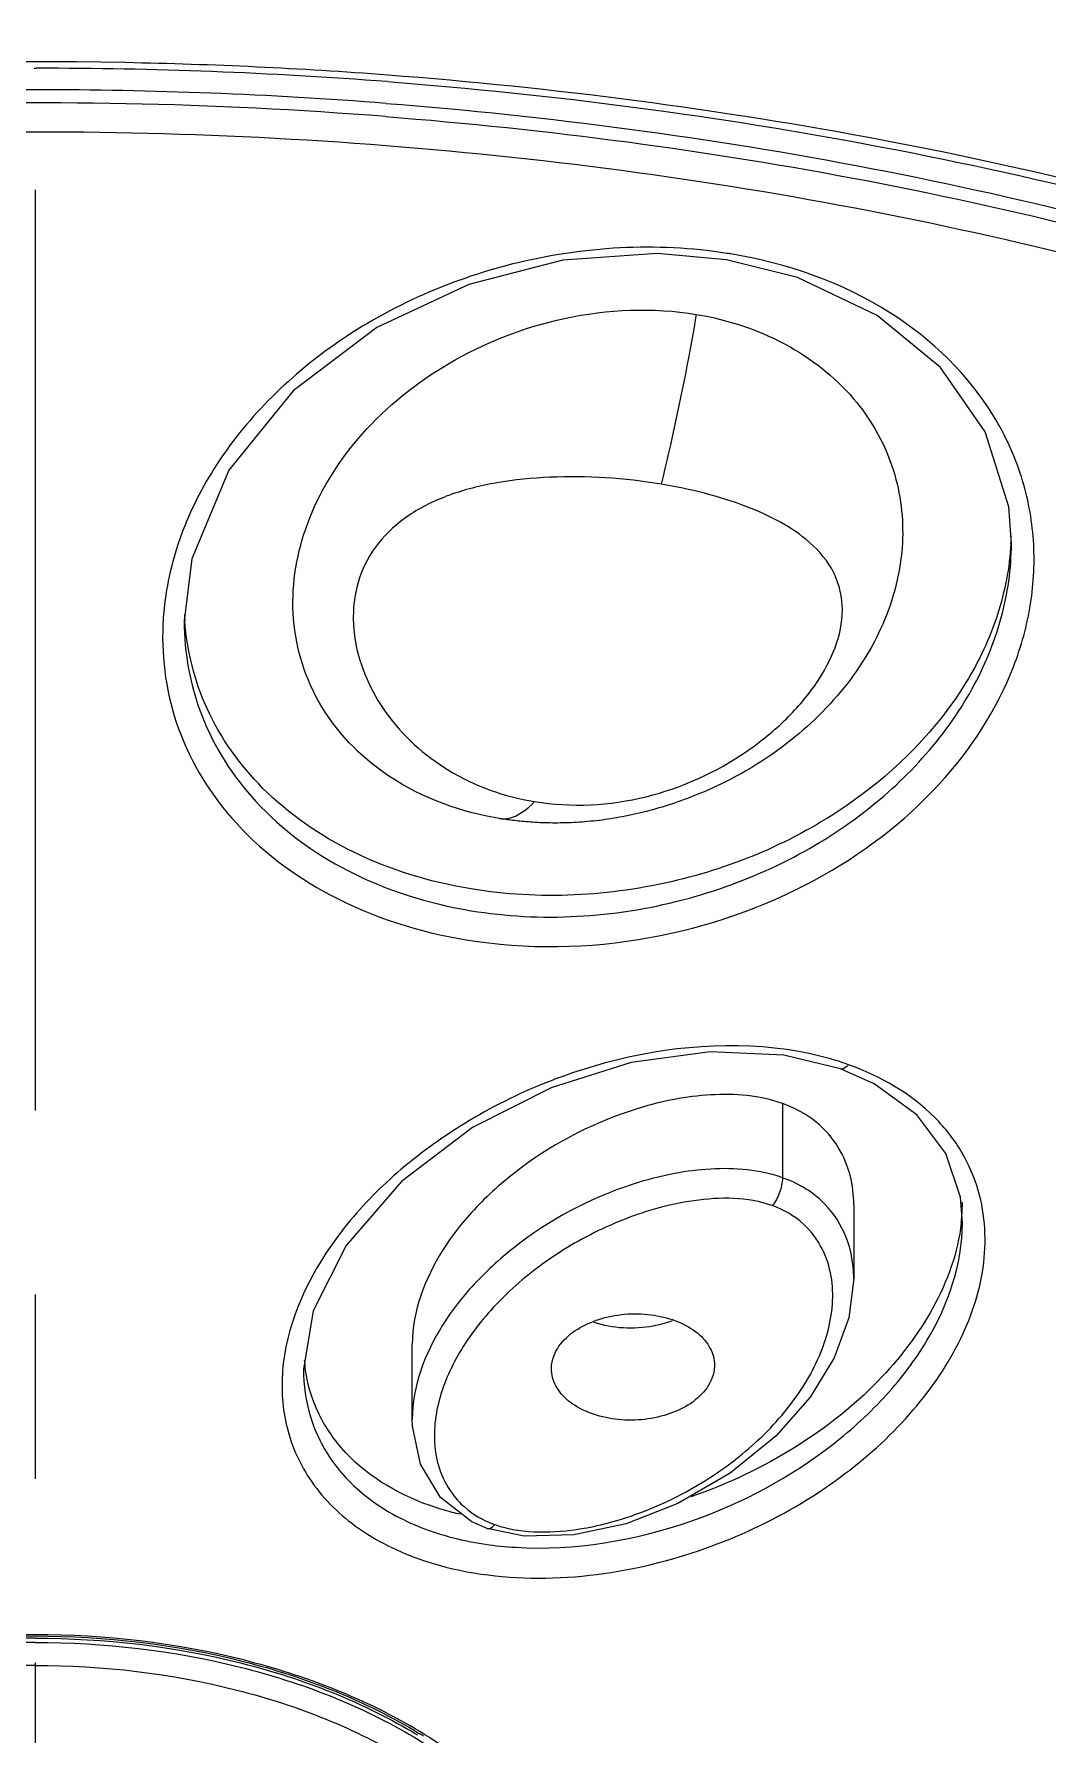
# Model space of a CAD drawing. Header units: millimetres. Extents: x 601 to 1195, y -13 to 407.
# Drawn here: x 919.64 to 926.64, y 289.56 to 301.3 of the extents above; entities that cross this region are included whole.
import ezdxf

# ---------------------------------------------------------------- set-up
doc = ezdxf.new("R2010")
doc.units = ezdxf.units.MM
doc.header["$LTSCALE"] = 0.1
doc.linetypes.add('CENTERX2', pattern=[101.6, 63.5, -12.7, 12.7, -12.7])
doc.layers.add('CENTER', color=1, linetype='CENTERX2')

msp = doc.modelspace()

# ---------------------------------------------------------------- linework, layer by layer
for p, q in [((919.6438, 301.0593), (919.6588, 301.0593)), ((924.912, 299.6148), (924.4219, 299.7374)), ((926.3876, 297.7789), (926.3876, 297.7826)), ((920.7325, 297.676), (920.6803, 297.2469)), ((920.6803, 297.2469), (920.6803, 297.245)), ((922.8546, 295.8849), (922.857, 295.8844)), ((925.4406, 294.0545), (925.2077, 294.1574)), ((924.8079, 293.9189), (924.8079, 293.4071)), ((925.2997, 293.2206), (925.2997, 292.7089)), ((926.05, 293.0934), (926.0355, 293.2728)), ((926.05, 293.0934), (926.05, 293.0942)), ((925.2997, 292.7089), (925.2997, 292.711)), ((921.5708, 292.4877), (921.5034, 292.0865)), ((922.2536, 291.7413), (922.2536, 292.2586)), ((921.5034, 292.0865), (921.5034, 292.0862)), ((922.2536, 291.7413), (922.2536, 291.7387)), ((922.6645, 291.0338), (922.4482, 291.2019)), ((922.7702, 290.9882), (922.6645, 291.0338)), ((923.0257, 290.9337), (922.7701, 290.9882))]:
    msp.add_line(p, q)
for points in [[(924.4219, 299.7374), (923.9444, 299.781), (923.2934, 299.7349), (922.643, 299.5683), (922.0101, 299.272), (921.4321, 298.8353), (920.9884, 298.2876), (920.7325, 297.676)], [(926.3876, 297.7789), (926.3694, 298.0344), (926.2073, 298.552), (925.8989, 298.9952), (925.4618, 299.3544), (924.912, 299.6148)], [(924.2671, 296.0692), (924.2422, 296.0587), (924.2194, 296.0493), (924.1968, 296.0402), (924.1744, 296.0314), (924.152, 296.0229), (924.1298, 296.0146), (924.1077, 296.0066), (924.0857, 295.9988), (924.0639, 295.9913), (924.0421, 295.984), (924.0203, 295.9769), (923.9987, 295.9701), (923.9772, 295.9635), (923.9557, 295.9571), (923.9344, 295.9509), (923.9131, 295.945), (923.8919, 295.9392), (923.8708, 295.9337), (923.8498, 295.9284), (923.8288, 295.9232), (923.808, 295.9183), (923.7872, 295.9136), (923.7664, 295.9091), (923.7458, 295.9047), (923.7252, 295.9006), (923.7046, 295.8966), (923.6841, 295.8929), (923.6637, 295.8893), (923.6434, 295.8859), (923.6231, 295.8827), (923.6029, 295.8796), (923.5829, 295.8768), (923.5629, 295.8741), (923.543, 295.8716), (923.5232, 295.8693), (923.5035, 295.8671), (923.484, 295.8651), (923.4644, 295.8633), (923.445, 295.8616), (923.4257, 295.8601), (923.4065, 295.8588), (923.3874, 295.8576), (923.3684, 295.8565), (923.3495, 295.8557), (923.3308, 295.8549), (923.3122, 295.8543), (923.2937, 295.8539), (923.2754, 295.8536), (923.2573, 295.8534), (923.2393, 295.8533), (923.2215, 295.8534), (923.2038, 295.8536), (923.1864, 295.854), (923.1692, 295.8544), (923.1521, 295.855), (923.1353, 295.8557), (923.1187, 295.8565), (923.1024, 295.8574), (923.0863, 295.8583), (923.0706, 295.8594)], [(922.858, 295.8843), (922.8439, 295.8866), (922.8279, 295.8894), (922.8194, 295.891)], [(923.0706, 295.8594), (923.0552, 295.8605), (923.0402, 295.8618), (923.0257, 295.863), (923.0115, 295.8643), (922.9977, 295.8657), (922.9842, 295.8671), (922.971, 295.8686), (922.9581, 295.8701), (922.9456, 295.8716), (922.9333, 295.8732), (922.9213, 295.8748), (922.9095, 295.8764), (922.898, 295.8781), (922.8868, 295.8797), (922.8773, 295.8812), (922.8673, 295.8828), (922.8571, 295.8844)], [(925.2077, 294.1574), (924.8169, 294.2529), (924.3103, 294.276), (923.7647, 294.2011), (923.2122, 294.028), (922.6699, 293.7528), (922.179, 293.3805), (921.7968, 292.9395), (921.5708, 292.4877)], [(926.0355, 293.2728), (925.9349, 293.5739), (925.7356, 293.8398), (925.4406, 294.0545)], [(925.2997, 292.7112), (925.2661, 292.441), (925.1648, 292.1656), (924.9992, 291.8942), (924.7638, 291.6266), (924.4474, 291.3687), (924.087, 291.1606), (923.7289, 291.0207), (923.3691, 290.9427), (923.0257, 290.9337)], [(922.4482, 291.2019), (922.3097, 291.4306), (922.2548, 291.6936), (922.2536, 291.7385)]]:
    msp.add_lwpolyline(points)
for centre, radius, start, end in [((919.652, 269.0773), 31.982, 85.64285, 89.98792), ((919.6217, 270.2305), 30.6801, 89.94402, 98.84229), ((919.6495, 269.8834), 30.9374, 85.51253, 98.79555), ((919.6536, 269.677), 31.2336, 85.5547, 90.00354), ((923.9046, 296.4664), 3.3568, 80.63519, 81.05896), ((924.562, 297.884), 1.8256, 356.72169, 358.45215), ((922.4448, 297.3679), 1.7645, 182.50699, 183.92196), ((924.5477, 292.155), 2.154, 71.78289, 77.81737), ((924.5989, 292.3169), 1.9842, 70.43708, 71.72378), ((924.8037, 293.2397), 1.2463, 355.62544, 359.97643), ((924.7488, 293.2436), 1.3014, 353.47098, 355.63985), ((922.6175, 292.2486), 1.1139, 185.2806, 188.24007), ((923.0101, 292.7787), 1.9148, 250.48244, 255.70905), ((923.0729, 291.7174), 0.7457, 247.37326, 250.45367), ((923.07, 293.0165), 2.1601, 255.72801, 261.69543), ((923.11, 293.285), 2.4315, 261.67651, 266.58062), ((920.4872, 286.6077), 3.4772, 57.96807, 58.49232)]:
    msp.add_arc(centre, radius, start, end)
for points, knots in [([(919.6517, 324.7681), (919.0048, 324.7681), (917.712, 324.7351), (915.1379, 324.6001), (911.9523, 324.2843), (908.2023, 323.6652), (903.4276, 322.5379), (897.8766, 320.5959), (892.0058, 317.4149), (887.2482, 313.5343), (884.3186, 309.7346), (882.7893, 306.5224), (882.0548, 304.099), (881.7201, 301.6399), (881.7665, 299.9975), (881.8553, 299.1877)], [0, 0, 0, 0, 0.0382424, 0.0764289, 0.1523702, 0.2273559, 0.3009432, 0.4422259, 0.5736462, 0.6937318, 0.8027477, 0.853893, 0.9033727, 0.9518389, 1, 1, 1, 1]), ([(919.6517, 318.5656), (917.1232, 318.5656), (912.125, 318.2544), (904.9037, 316.8665), (898.2746, 314.6142), (892.5019, 311.5815), (887.8152, 307.8797), (884.9114, 304.246), (883.3869, 301.1679), (882.6489, 298.8465), (882.3017, 296.4879), (882.3342, 294.9107), (882.4147, 294.1329)], [0, 0, 0, 0, 0.1534796, 0.3030363, 0.4451277, 0.5769581, 0.6969511, 0.8052956, 0.8559126, 0.9047639, 0.952534, 1, 1, 1, 1]), ([(919.6517, 318.5656), (922.1801, 318.5656), (927.1783, 318.2544), (934.3997, 316.8665), (941.0288, 314.6142), (946.8015, 311.5814), (951.4881, 307.8796), (954.392, 304.2459), (955.9165, 301.1678), (956.6545, 298.8463), (957.0017, 296.4878), (956.9692, 294.9106), (956.8887, 294.1328)], [0, 0, 0, 0, 0.1534795, 0.3030362, 0.4451277, 0.5769582, 0.6969512, 0.8052956, 0.8559127, 0.9047639, 0.952534, 1, 1, 1, 1]), ([(919.6517, 313.8917), (917.0355, 313.8917), (911.8722, 313.5491), (904.45, 312.0222), (897.7214, 309.5542), (892.8205, 306.7273), (889.5667, 304.0756), (887.5411, 301.9853), (885.8944, 299.7673), (884.6477, 297.4462), (883.8192, 295.049), (883.4223, 292.6055), (883.4637, 290.149), (883.7799, 288.5418), (884.0046, 287.7544)], [0, 0, 0, 0, 0.1556216, 0.3067233, 0.4492796, 0.5802631, 0.6409905, 0.6984865, 0.7529561, 0.8047961, 0.8545991, 0.9031338, 0.951291, 1, 1, 1, 1]), ([(955.2988, 287.7542), (955.5234, 288.5417), (955.8397, 290.1489), (955.8811, 292.6054), (955.4841, 295.0489), (954.6556, 297.4461), (953.409, 299.7672), (951.7622, 301.9852), (949.7367, 304.0755), (946.4829, 306.7272), (941.5819, 309.5542), (934.8533, 312.0222), (927.4311, 313.549), (922.2678, 313.8917), (919.6517, 313.8917)], [0, 0, 0, 0, 0.048709, 0.0968661, 0.1454008, 0.1952038, 0.2470438, 0.3015134, 0.3590094, 0.4197369, 0.5507204, 0.6932767, 0.8443785, 1, 1, 1, 1]), ([(919.6517, 313.5415), (917.0674, 313.5415), (911.9664, 313.205), (904.6301, 311.7054), (897.9712, 309.2804), (893.1117, 306.5023), (889.8752, 303.8951), (887.8539, 301.8384), (886.2031, 299.655), (884.9439, 297.3688), (884.094, 295.006), (883.6668, 292.5954), (883.6696, 290.1692), (883.9556, 288.5784), (884.1643, 287.7985)], [0, 0, 0, 0, 0.1554286, 0.3063963, 0.4489243, 0.5800058, 0.6408224, 0.6984252, 0.7530062, 0.8049445, 0.8548117, 0.9033545, 0.9514448, 1, 1, 1, 1]), ([(955.1391, 287.7984), (955.3478, 288.5783), (955.6337, 290.1691), (955.6366, 292.5952), (955.2094, 295.0059), (954.3595, 297.3687), (953.1002, 299.6549), (951.4494, 301.8383), (949.4282, 303.895), (946.1917, 306.5023), (941.3322, 309.2804), (934.6733, 311.7054), (927.3369, 313.205), (922.2359, 313.5415), (919.6517, 313.5415)], [0, 0, 0, 0, 0.0485552, 0.0966454, 0.1451882, 0.1950554, 0.2469937, 0.3015747, 0.3591775, 0.4199942, 0.5510757, 0.6936037, 0.8445714, 1, 1, 1, 1]), ([(919.6517, 312.2288), (917.5032, 312.2288), (913.2484, 311.9855), (907.0647, 310.8991), (901.3084, 309.129), (896.1748, 306.7327), (891.8352, 303.7842), (888.4384, 300.3725), (886.4665, 297.157), (885.5277, 294.4999), (885.2651, 293.16), (885.1865, 292.4931)], [0, 0, 0, 0, 0.1503096, 0.2973795, 0.4382417, 0.5704293, 0.6923064, 0.8034212, 0.904905, 0.953019, 1, 1, 1, 1]), ([(954.1169, 292.493), (954.0383, 293.1599), (953.7757, 294.4998), (952.8369, 297.1569), (950.865, 300.3724), (947.4681, 303.7841), (943.1286, 306.7327), (937.9949, 309.1289), (932.2387, 310.8991), (926.055, 311.9855), (921.8001, 312.2288), (919.6517, 312.2288)], [0, 0, 0, 0, 0.046981, 0.095095, 0.1965787, 0.3076935, 0.4295707, 0.5617583, 0.7026206, 0.8496904, 1, 1, 1, 1]), ([(885.3825, 292.5083), (885.4565, 293.169), (885.7093, 294.4971), (886.6273, 297.1342), (888.5728, 300.3312), (891.9396, 303.7278), (896.2526, 306.6673), (901.3633, 309.0585), (907.0996, 310.8261), (913.2653, 311.9112), (917.5088, 312.1542), (919.6517, 312.1542)], [0, 0, 0, 0, 0.0467425, 0.0946278, 0.195744, 0.3066627, 0.4285203, 0.5608384, 0.7019447, 0.8493338, 1, 1, 1, 1]), ([(919.6517, 312.1542), (921.7952, 312.1542), (926.0399, 311.911), (932.2073, 310.8253), (937.9449, 309.0567), (943.0565, 306.6641), (947.3696, 303.723), (950.7358, 300.3247), (952.68, 297.1262), (953.5965, 294.488), (953.8484, 293.1595), (953.922, 292.4986)], [0, 0, 0, 0, 0.1506777, 0.2980761, 0.4391877, 0.5715058, 0.6933582, 0.8042678, 0.905375, 0.9532577, 1, 1, 1, 1]), ([(885.4709, 292.429), (885.5506, 293.0897), (885.8144, 294.4169), (886.7514, 297.0485), (888.7122, 300.2321), (892.0837, 303.6095), (896.3874, 306.5281), (901.4763, 308.8997), (907.1807, 310.6516), (913.3076, 311.7267), (917.5231, 311.9675), (919.6517, 311.9675)], [0, 0, 0, 0, 0.0469821, 0.0951057, 0.1966235, 0.3077726, 0.42967, 0.5618576, 0.7026999, 0.8497342, 1, 1, 1, 1]), ([(919.6517, 311.9675), (921.7802, 311.9675), (925.9957, 311.7267), (932.1226, 310.6516), (937.827, 308.8997), (942.916, 306.528), (947.2196, 303.6094), (950.5912, 300.232), (952.552, 297.0484), (953.4889, 294.4168), (953.7528, 293.0896), (953.8325, 292.4289)], [0, 0, 0, 0, 0.1502657, 0.2973001, 0.4381424, 0.57033, 0.6922275, 0.8033766, 0.9048943, 0.953018, 1, 1, 1, 1]), ([(885.507, 292.4479), (885.5891, 293.107), (885.8572, 294.4307), (886.8009, 297.0546), (888.7665, 300.2278), (892.1382, 303.5933), (896.4373, 306.5013), (901.5176, 308.8641), (907.2101, 310.6092), (913.3229, 311.6801), (917.5283, 311.9199), (919.6517, 311.9199)], [0, 0, 0, 0, 0.0469837, 0.0951204, 0.196684, 0.3078788, 0.4298032, 0.5619908, 0.7028061, 0.8497932, 1, 1, 1, 1]), ([(919.6517, 311.9199), (921.775, 311.9199), (925.9804, 311.6801), (932.0932, 310.6092), (937.7858, 308.864), (942.8661, 306.5012), (947.1652, 303.5933), (950.5369, 300.2277), (952.5024, 297.0545), (953.4461, 294.4306), (953.7143, 293.1069), (953.7963, 292.4478)], [0, 0, 0, 0, 0.1502068, 0.2971938, 0.4380092, 0.5701968, 0.6921212, 0.8033161, 0.9048796, 0.9530163, 1, 1, 1, 1]), ([(922.0841, 301.0117), (921.4821, 301.0574), (919.0772, 301.1715), (916.6589, 301.0169), (914.8762, 300.7449)], [0, 0, 0, 0, 0.250829, 1, 1, 1, 1]), ([(922.0818, 300.9669), (924.3661, 300.7925), (927.7114, 300.176), (931.7737, 298.58), (934.3694, 297.1007), (936.4994, 295.357), (938.095, 293.396), (939.0957, 291.2739), (939.3334, 289.778), (939.339, 289.0527)], [0, 0, 0, 0, 0.3019579, 0.4428303, 0.5739106, 0.6941192, 0.8036618, 0.9043909, 1, 1, 1, 1]), ([(939.5069, 289.0156), (939.4935, 289.7525), (939.2377, 291.2685), (938.2083, 293.4128), (936.5854, 295.3882), (934.4317, 297.1401), (931.8163, 298.6234), (927.7343, 300.2206), (924.3762, 300.8375), (922.0841, 301.0117)], [0, 0, 0, 0, 0.0963887, 0.1977993, 0.3077523, 0.4280534, 0.5589338, 0.699369, 1, 1, 1, 1]), ([(922.0744, 300.8167), (924.3144, 300.6424), (927.5945, 300.0316), (931.575, 298.4553), (934.1182, 296.9943), (936.2045, 295.2705), (937.7659, 293.3288), (938.7404, 291.2237), (938.9642, 289.7403), (938.9642, 289.0206)], [0, 0, 0, 0, 0.3011021, 0.4415946, 0.5724044, 0.6925329, 0.8022767, 0.9035502, 1, 1, 1, 1]), ([(914.948, 300.2605), (917.2611, 300.6208), (920.8006, 300.7542), (925.3893, 300.1497), (927.6071, 299.5832), (928.6721, 299.2338)], [0, 0, 0, 0, 0.5064496, 0.7575108, 1, 1, 1, 1]), ([(922.07, 300.7259), (924.2992, 300.5528), (927.5642, 299.947), (931.5301, 298.3849), (934.0681, 296.9365), (936.1555, 295.2272), (937.7247, 293.301), (938.7148, 291.2115), (938.9548, 289.736), (938.9636, 289.0192)], [0, 0, 0, 0, 0.3007863, 0.441223, 0.5720624, 0.6922969, 0.8021841, 0.9035661, 1, 1, 1, 1]), ([(924.4264, 299.7824), (923.9391, 299.8591), (922.9573, 299.8024), (921.6989, 299.2388), (920.9454, 298.4758), (920.619, 297.7894), (920.5471, 297.4375), (920.5355, 297.2646)], [0, 0, 0, 0, 0.2888943, 0.5582846, 0.7923086, 0.8985283, 1, 1, 1, 1]), ([(922.6245, 295.0481), (923.0411, 294.9794), (923.8857, 294.9945), (925.0235, 295.3885), (925.9046, 296.0495), (926.371, 296.7616), (926.5354, 297.3597), (926.557, 297.8072), (926.473, 298.2506), (926.2062, 298.8347), (925.5475, 299.4698), (924.838, 299.7146), (924.4509, 299.7785)], [0, 0, 0, 0, 0.1492021, 0.2917217, 0.4190232, 0.5318501, 0.5847858, 0.6366317, 0.6887548, 0.7427119, 0.8613786, 1, 1, 1, 1]), ([(922.8194, 295.891), (922.5465, 295.9409), (922.0514, 296.1306), (921.5492, 296.684), (921.3825, 297.3397), (921.5152, 297.9908), (921.8987, 298.5835), (922.5092, 299.072), (923.3079, 299.385), (923.9138, 299.4107), (924.213, 299.3615)], [0, 0, 0, 0, 0.1385193, 0.2549883, 0.3594824, 0.4642033, 0.5777593, 0.7053778, 0.8485569, 1, 1, 1, 1]), ([(924.2133, 299.3614), (924.1961, 299.2612), (924.125, 298.8691), (924.0412, 298.4792), (923.9707, 298.1908)], [0, 0, 0, 0, 0.2550422, 1, 1, 1, 1]), ([(924.213, 299.3615), (924.4385, 299.3243), (924.8545, 299.1854), (925.3352, 298.7943), (925.6021, 298.3035), (925.6651, 297.7808), (925.5464, 297.2667), (925.2656, 296.7867), (924.8332, 296.3657), (924.468, 296.1551), (924.2671, 296.0692)], [0, 0, 0, 0, 0.1483545, 0.2779656, 0.3931113, 0.5020186, 0.6123418, 0.7296659, 0.8581703, 1, 1, 1, 1]), ([(923.9707, 298.1908), (923.7177, 298.2325), (923.3358, 298.2572), (922.8443, 298.2097), (922.513, 298.1274), (922.2294, 297.9916), (922.0101, 297.7968), (921.8743, 297.5488), (921.8465, 297.3646), (921.8465, 297.2727)], [0, 0, 0, 0, 0.2936598, 0.4342602, 0.5644077, 0.6826629, 0.7910485, 0.8947744, 1, 1, 1, 1]), ([(924.9954, 297.7886), (924.8707, 297.8981), (924.5319, 298.0684), (924.172, 298.1576), (923.9707, 298.1908)], [0, 0, 0, 0, 0.4485152, 1, 1, 1, 1]), ([(926.3846, 297.7796), (926.3752, 297.6146), (926.3095, 297.2787), (926.0013, 296.6241), (925.2796, 295.8982), (924.0709, 295.3687), (923.1287, 295.3211), (922.6604, 295.3984)], [0, 0, 0, 0, 0.1012363, 0.2069229, 0.4397483, 0.7092513, 1, 1, 1, 1]), ([(922.6604, 295.2487), (923.1402, 295.1695), (923.8863, 295.2138), (924.7716, 295.5377), (925.4973, 295.972), (926.0509, 296.5693), (926.3375, 297.257), (926.3873, 297.6076), (926.3876, 297.7789)], [0, 0, 0, 0, 0.2898362, 0.429162, 0.5595772, 0.7918958, 0.897901, 1, 1, 1, 1]), ([(925.2215, 297.3242), (925.2215, 297.4101), (925.1809, 297.5897), (925.0634, 297.7289), (924.9954, 297.7886)], [0, 0, 0, 0, 0.4870011, 1, 1, 1, 1]), ([(923.0972, 296.001), (923.3511, 295.9591), (923.8773, 295.9869), (924.461, 296.2536), (924.8355, 296.5589), (925.0985, 296.8646), (925.2214, 297.1467), (925.2215, 297.3242)], [0, 0, 0, 0, 0.2812323, 0.5578344, 0.6873581, 0.8060329, 1, 1, 1, 1]), ([(920.5355, 297.2646), (920.5194, 297.0248), (920.5811, 296.5181), (920.9908, 295.8255), (921.7019, 295.2898), (922.3012, 295.1014), (922.6245, 295.0481)], [0, 0, 0, 0, 0.2163313, 0.4456369, 0.7051675, 1, 1, 1, 1]), ([(920.6803, 297.245), (920.6803, 297.0251), (920.7646, 296.5659), (921.1621, 295.9466), (921.819, 295.4674), (922.3662, 295.2972), (922.6604, 295.2487)], [0, 0, 0, 0, 0.2162467, 0.4467899, 0.7067207, 1, 1, 1, 1]), ([(922.6604, 295.3984), (922.3793, 295.4448), (921.8555, 295.6029), (921.2155, 296.0414), (920.8076, 296.6103), (920.6987, 297.0399), (920.6844, 297.2472)], [0, 0, 0, 0, 0.2937313, 0.5548156, 0.785748, 1, 1, 1, 1]), ([(921.8465, 297.2727), (921.8465, 297.217), (921.8676, 296.9832), (921.9689, 296.7603), (922.0725, 296.6152)], [0, 0, 0, 0, 0.2378479, 1, 1, 1, 1]), ([(922.0725, 296.6152), (922.186, 296.4563), (922.4956, 296.1742), (922.8892, 296.0353), (923.0972, 296.001)], [0, 0, 0, 0, 0.4808189, 1, 1, 1, 1]), ([(922.8571, 295.8844), (922.8755, 295.8814), (922.9689, 295.8841), (923.0467, 295.9489), (923.0972, 296.001)], [0, 0, 0, 0, 0.2049017, 1, 1, 1, 1]), ([(925.0023, 294.2605), (924.5655, 294.3552), (923.6688, 294.2988), (922.6908, 293.8719), (922.0722, 293.3923), (921.6202, 292.8954), (921.4002, 292.4336), (921.3641, 292.1258)], [0, 0, 0, 0, 0.2911637, 0.5624305, 0.6847797, 0.798078, 1, 1, 1, 1]), ([(925.2633, 294.1866), (925.2587, 294.1811), (925.2446, 294.1661), (925.2212, 294.1526), (925.2077, 294.1574)], [0, 0, 0, 0, 0.3322854, 1, 1, 1, 1]), ([(926.1592, 293.3184), (926.1327, 293.4096), (926.0539, 293.5925), (925.787, 293.9344), (925.483, 294.1085), (925.2633, 294.1866)], [0, 0, 0, 0, 0.2209115, 0.4575057, 1, 1, 1, 1]), ([(924.8079, 293.9189), (924.6513, 293.9746), (924.3076, 294.001), (923.6797, 293.8756), (923.1241, 293.5942), (922.6954, 293.2185), (922.3894, 292.837), (922.2536, 292.4851), (922.2536, 292.2586)], [0, 0, 0, 0, 0.1473738, 0.2960988, 0.5658774, 0.6869338, 0.7991127, 1, 1, 1, 1]), ([(925.2998, 293.2206), (925.2998, 293.2882), (925.2839, 293.4269), (925.1997, 293.6278), (925.0421, 293.8098), (924.8917, 293.8891), (924.8079, 293.9189)], [0, 0, 0, 0, 0.2227287, 0.4538244, 0.7071454, 1, 1, 1, 1]), ([(924.8079, 293.4071), (924.6515, 293.4627), (924.3081, 293.4897), (923.68, 293.3645), (923.1244, 293.0816), (922.6957, 292.7046), (922.3895, 292.3214), (922.2536, 291.9685), (922.2536, 291.7413)], [0, 0, 0, 0, 0.1470278, 0.2955458, 0.5652071, 0.6863838, 0.7987498, 1, 1, 1, 1]), ([(922.2979, 290.7785), (922.5447, 290.6908), (923.0805, 290.6098), (924.0988, 290.7293), (925.0152, 291.1427), (925.6917, 291.7476), (926.0395, 292.2404), (926.2259, 292.7756), (926.2085, 293.1485), (926.1592, 293.3184)], [0, 0, 0, 0, 0.1460582, 0.2959146, 0.5684338, 0.6888852, 0.799176, 0.9013008, 1, 1, 1, 1]), ([(924.8079, 293.4071), (924.8079, 293.3723), (924.7916, 293.3037), (924.7601, 293.2404), (924.7378, 293.2143)], [0, 0, 0, 0, 0.5031164, 1, 1, 1, 1]), ([(925.2329, 293.0297), (925.196, 293.1107), (925.0809, 293.2737), (924.9064, 293.3721), (924.8079, 293.4071)], [0, 0, 0, 0, 0.4600274, 1, 1, 1, 1]), ([(924.7378, 293.2143), (924.5674, 293.2749), (924.1908, 293.2736), (923.6861, 293.1263), (923.2439, 292.8926), (922.8847, 292.6056), (922.6119, 292.2816), (922.4352, 291.9305), (922.3893, 291.6148), (922.4414, 291.3723), (922.5033, 291.2613), (922.5429, 291.211)], [0, 0, 0, 0, 0.1518709, 0.3018838, 0.4408856, 0.5686508, 0.6859343, 0.7939127, 0.8953394, 0.9462492, 1, 1, 1, 1]), ([(922.9457, 290.9816), (923.042, 290.9632), (923.2403, 290.9571), (923.6182, 291.0137), (924.0485, 291.1713), (924.4847, 291.4431), (924.8261, 291.7686), (925.0649, 292.1315), (925.1619, 292.465), (925.1528, 292.7303), (925.0897, 292.9257), (924.9554, 293.1073), (924.8162, 293.1864), (924.7378, 293.2143)], [0, 0, 0, 0, 0.0773479, 0.1546246, 0.3009015, 0.4350873, 0.5578303, 0.6702996, 0.774614, 0.8256332, 0.8778107, 0.934302, 1, 1, 1, 1]), ([(922.965, 290.8578), (923.3744, 290.8331), (924.167, 290.9676), (925.0149, 291.4212), (925.5287, 291.8916), (925.8955, 292.3726), (926.0498, 292.8113), (926.05, 293.0934)], [0, 0, 0, 0, 0.2962244, 0.5633344, 0.6839277, 0.7962839, 1, 1, 1, 1]), ([(926.0417, 293.0956), (925.995, 292.687), (925.619, 292.0801), (924.8961, 291.5157), (924.4313, 291.2938), (924.1791, 291.207)], [0, 0, 0, 0, 0.4473031, 0.7098894, 1, 1, 1, 1]), ([(925.2997, 292.711), (925.2996, 292.738), (925.2947, 292.8469), (925.267, 292.9551), (925.2329, 293.0297)], [0, 0, 0, 0, 0.2477251, 1, 1, 1, 1]), ([(921.1812, 269.7004), (923.4641, 269.7627), (927.9596, 270.1594), (934.424, 271.567), (940.3199, 273.7298), (945.4223, 276.571), (949.5365, 279.9913), (952.0572, 283.3154), (953.3612, 286.1151), (953.9802, 288.2239), (954.2522, 290.3623), (954.1998, 291.7892), (954.1169, 292.493)], [0, 0, 0, 0, 0.1541994, 0.3037973, 0.4454889, 0.5767364, 0.6962236, 0.8043698, 0.8550518, 0.9040867, 0.9521506, 1, 1, 1, 1]), ([(923.2895, 292.2747), (923.3586, 292.3541), (923.5719, 292.4641), (923.8618, 292.4805), (924.0863, 292.4215), (924.2227, 292.3445), (924.3159, 292.2395), (924.3392, 292.1532), (924.3392, 292.1129)], [0, 0, 0, 0, 0.2502625, 0.5369302, 0.6742215, 0.7973433, 0.9042062, 1, 1, 1, 1]), ([(924.0459, 292.4191), (924.0038, 292.4034), (923.8287, 292.3564), (923.6376, 292.3658), (923.5085, 292.4088)], [0, 0, 0, 0, 0.2481346, 1, 1, 1, 1]), ([(923.2142, 292.0897), (923.2142, 292.1058), (923.2208, 292.1733), (923.2558, 292.2359), (923.2895, 292.2747)], [0, 0, 0, 0, 0.238367, 1, 1, 1, 1]), ([(921.3641, 292.1258), (921.3488, 291.9956), (921.3559, 291.7239), (921.5145, 291.3276), (921.8388, 290.9866), (922.1339, 290.8368), (922.2979, 290.7785)], [0, 0, 0, 0, 0.2215718, 0.4506454, 0.7056029, 1, 1, 1, 1]), ([(921.5034, 292.0862), (921.5033, 291.9758), (921.535, 291.748), (921.6961, 291.4246), (921.9818, 291.1476), (922.2322, 291.023), (922.3704, 290.9739)], [0, 0, 0, 0, 0.220068, 0.4508696, 0.7074578, 1, 1, 1, 1]), ([(922.3704, 291.1473), (922.1419, 291.2286), (921.8267, 291.4187), (921.5849, 291.7969), (921.5289, 291.9928), (921.515, 292.089)], [0, 0, 0, 0, 0.5471749, 0.78087, 1, 1, 1, 1]), ([(924.2638, 291.9284), (924.1947, 291.849), (923.9816, 291.739), (923.6917, 291.7227), (923.4674, 291.7815), (923.331, 291.8583), (923.2377, 291.9632), (923.2142, 292.0494), (923.2142, 292.0897)], [0, 0, 0, 0, 0.2503288, 0.5369188, 0.6741824, 0.7973039, 0.9041903, 1, 1, 1, 1]), ([(924.3392, 292.1129), (924.3391, 292.0969), (924.3324, 292.0295), (924.2975, 291.9671), (924.2638, 291.9284)], [0, 0, 0, 0, 0.2383731, 1, 1, 1, 1]), ([(922.5429, 291.211), (922.5575, 291.1925), (922.6251, 291.1162), (922.7138, 291.0592), (922.786, 291.0291)], [0, 0, 0, 0, 0.2311528, 1, 1, 1, 1]), ([(922.5838, 291.0852), (922.5655, 291.0895), (922.4935, 291.1072), (922.4225, 291.1288), (922.3704, 291.1473)], [0, 0, 0, 0, 0.2541347, 1, 1, 1, 1]), ([(922.7702, 290.9882), (922.7738, 290.9869), (922.7952, 290.9855), (922.8124, 291.0022), (922.8234, 291.0146)], [0, 0, 0, 0, 0.189903, 1, 1, 1, 1]), ([(953.9267, 290.8656), (953.9267, 290.1928), (953.8207, 288.8351), (953.3474, 286.826), (952.5647, 284.8567), (951.0898, 282.2537), (948.4655, 279.1929), (944.3724, 276.0551), (939.4132, 273.4568), (933.7609, 271.4825), (927.6126, 270.1967), (923.3515, 269.8306), (921.1901, 269.7707)], [0, 0, 0, 0, 0.0474466, 0.0955915, 0.1450529, 0.1963831, 0.3060194, 0.4265846, 0.5581073, 0.6992073, 0.8475071, 1, 1, 1, 1]), ([(919.6517, 290.2547), (919.1696, 290.2547), (918.2448, 290.1483), (917.1854, 289.742), (916.5237, 289.2641), (916.1607, 288.8659), (915.9275, 288.4266), (915.8677, 288.1119), (915.8638, 287.9595)], [0, 0, 0, 0, 0.299789, 0.573058, 0.6944263, 0.8045906, 0.9052037, 1, 1, 1, 1]), ([(923.4396, 287.9578), (923.4358, 288.1102), (923.3764, 288.4251), (923.1435, 288.8647), (922.7806, 289.2632), (922.1189, 289.7416), (921.0591, 290.1482), (920.134, 290.2547), (919.6517, 290.2547)], [0, 0, 0, 0, 0.0947953, 0.1953962, 0.305546, 0.426905, 0.7001796, 1, 1, 1, 1]), ([(919.6517, 290.2015), (919.2488, 290.2015), (918.6503, 290.1434), (917.8925, 289.9429), (916.982, 289.5884), (916.2774, 289.0526), (916.0327, 288.4978)], [0, 0, 0, 0, 0.2904543, 0.4299798, 0.56287, 1, 1, 1, 1]), ([(916.9975, 289.5715), (917.3713, 289.8009), (918.2451, 290.1394), (919.1691, 290.2462), (919.6517, 290.2462)], [0, 0, 0, 0, 0.4761124, 1, 1, 1, 1]), ([(919.6517, 290.2311), (919.1725, 290.2311), (918.2539, 290.1252), (917.3851, 289.7897), (917.0124, 289.5625)], [0, 0, 0, 0, 0.523354, 1, 1, 1, 1]), ([(919.6517, 290.2462), (920.1339, 290.2462), (921.0574, 290.1395), (921.9307, 289.8014), (922.3044, 289.5723)], [0, 0, 0, 0, 0.5238479, 1, 1, 1, 1]), ([(919.6517, 290.2311), (920.1306, 290.2311), (921.0486, 290.1253), (921.917, 289.7903), (922.2895, 289.5633)], [0, 0, 0, 0, 0.5233233, 1, 1, 1, 1]), ([(919.6517, 290.2015), (920.1264, 290.2015), (921.0373, 290.0972), (922.0817, 289.6992), (922.7363, 289.2308), (923.0972, 288.8402), (923.3315, 288.4092), (923.3945, 288.0996), (923.4005, 287.9495)], [0, 0, 0, 0, 0.2994367, 0.5726328, 0.6941118, 0.8044479, 0.905204, 1, 1, 1, 1]), ([(953.879, 290.1629), (953.8474, 289.5547), (953.6968, 288.331), (953.0481, 285.8907), (951.5615, 282.8962), (948.8598, 279.6312), (945.3105, 276.7172), (941.02, 274.2289), (936.1116, 272.2304), (930.7267, 270.7769), (926.9645, 270.2049), (925.042, 270.0163)], [0, 0, 0, 0, 0.0481395, 0.0970616, 0.1990565, 0.3093708, 0.4296514, 0.5601367, 0.6999367, 0.8473269, 1, 1, 1, 1]), ([(919.6517, 290.0436), (919.1842, 290.0436), (918.2882, 289.9395), (917.2635, 289.542), (916.6276, 289.0745), (916.2821, 288.6856), (916.0646, 288.2569), (915.9897, 287.8042), (916.0646, 287.3514), (916.2821, 286.9227), (916.6276, 286.5338), (917.2635, 286.0663), (918.2882, 285.6688), (919.1842, 285.5647), (919.6517, 285.5647)], [0, 0, 0, 0, 0.1502432, 0.2869277, 0.3475074, 0.4024315, 0.4526017, 0.4999997, 0.5473978, 0.597568, 0.6524923, 0.713072, 0.8497567, 1, 1, 1, 1]), ([(919.6517, 290.0436), (920.1192, 290.0436), (921.0151, 289.9395), (922.0398, 289.542), (922.6757, 289.0745), (923.0212, 288.6856), (923.2388, 288.2569), (923.3137, 287.8041), (923.2388, 287.3514), (923.0212, 286.9226), (922.6757, 286.5338), (922.0398, 286.0663), (921.0151, 285.6688), (920.1192, 285.5647), (919.6517, 285.5647)], [0, 0, 0, 0, 0.1502433, 0.286928, 0.3475077, 0.402432, 0.4526022, 0.5000003, 0.5473983, 0.5975685, 0.6524926, 0.7130723, 0.8497568, 1, 1, 1, 1])]:
    msp.add_open_spline(points, degree=3, knots=knots)
msp.add_open_spline([(922.8234, 291.0146), (922.8632, 291.0005), (922.9043, 290.9896), (922.9457, 290.9816)], degree=3)
at = {"layer": 'CENTER'}
msp.add_line((919.6517, 330.7011), (919.6517, 74.0498), dxfattribs=at)

doc.saveas('drawing.dxf')
